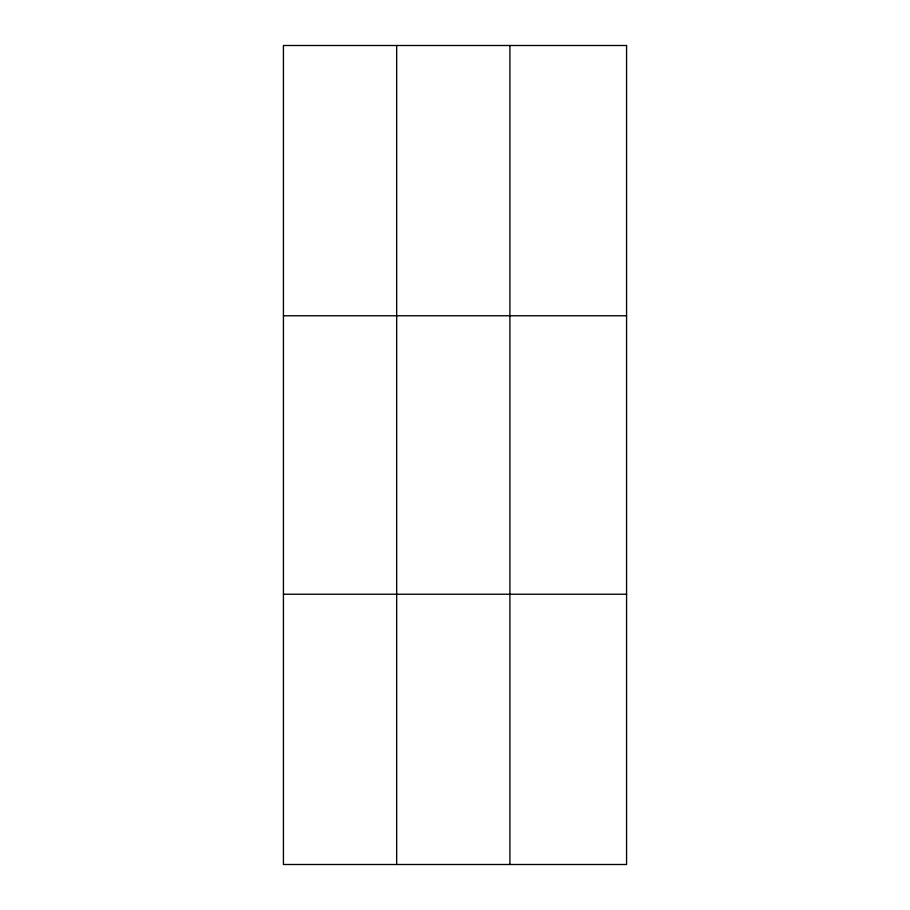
<?xml version="1.0" encoding="UTF-8"?>
<svg xmlns="http://www.w3.org/2000/svg" width="910" height="910" viewBox="0 0 910 910"><rect width="100%" height="100%" fill="white"/><g stroke="black" fill="none" stroke-linecap="round" stroke-linejoin="round"><path stroke-width="1.36" d="M396.669 864.5L396.669 45.5M509.907 864.5L509.907 45.5M283.431 315.77L626.569 315.77M283.431 594.23L626.569 594.23M626.569 45.5L626.569 864.5L283.431 864.5L283.431 45.5L626.569 45.5"/></g></svg>
